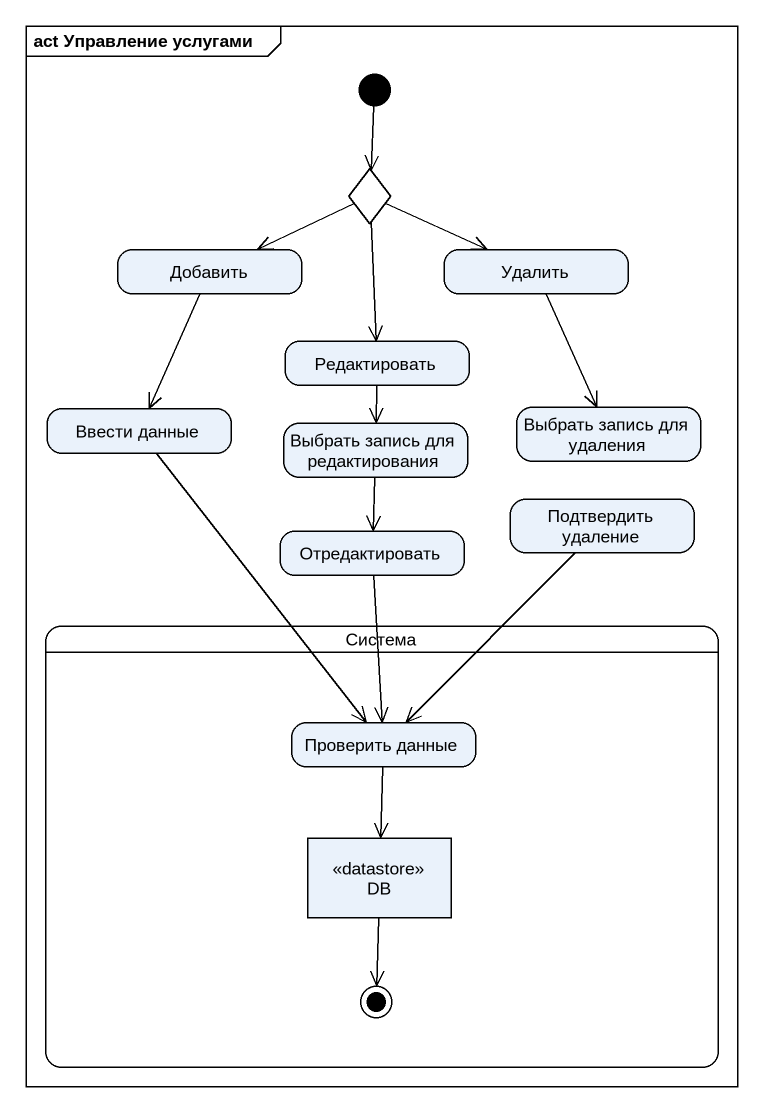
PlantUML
@startuml
mainframe act Управление услугами
hide empty description
state choice1 <<choice>>
state Добавить
state Удалить
state Редактировать
state "Ввести данные" as Ввести_данные
state "Выбрать запись для редактирования" as Выбрать_запись_для
state "Выбрать запись для удаления" as Выбрать_запись_для_удаления
state Отредактировать
state "Подтвердить удаление" as Подтвердить_удаление
state Система {
  state "Проверить данные" as Проверить_данные
  state DB <<datastore>>
  DB --> [*]
}
[*] --> choice1
choice1 -left-> Добавить
choice1 -right-> Удалить
choice1 --> Редактировать
Добавить --> Ввести_данные
Удалить --> Выбрать_запись_для_удаления
Редактировать --> Выбрать_запись_для
Ввести_данные --> Проверить_данные
Выбрать_запись_для --> Отредактировать
Отредактировать --> Проверить_данные
Подтвердить_удаление --> Проверить_данные
Проверить_данные --> DB
@enduml
